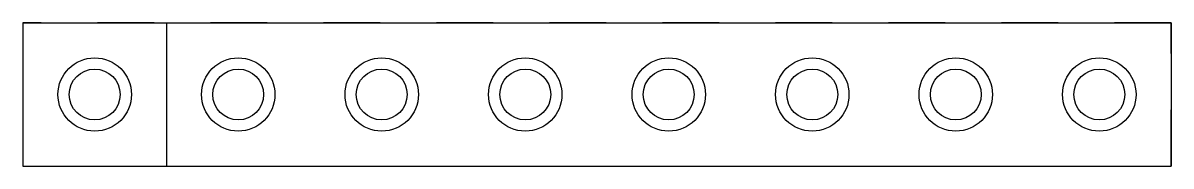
# Model space of a CAD drawing. Extents: x -1.3 to 19.1, y -1.3 to 1.3.
import ezdxf

# ---------------------------------------------------------------- set-up
doc = ezdxf.new("R2010")
doc.units = 0
doc.linetypes.add('虚线', pattern=[2, 1, -1])
for name, color, linetype in [('粗实线层', 7, 'CONTINUOUS'), ('细实线层', 7, 'CONTINUOUS'), ('虚线层', 6, '虚线')]:
    doc.layers.add(name, color=color, linetype=linetype)

msp = doc.modelspace()

# ---------------------------------------------------------------- linework, layer by layer
at = {"layer": '粗实线层'}
for p, q in [((-1.27, 1.27), (-1.27, -1.27)), ((-1.27, 1.27), (19.05, 1.27)), ((1.27, 1.27), (1.27, -1.27)), ((19.05, 1.27), (19.05, -1.27)), ((-1.27, -1.27), (19.05, -1.27))]:
    msp.add_line(p, q, dxfattribs=at)
at = {"layer": '细实线层'}
for centre, radius in [((0, 0), 0.65), ((2.54, 0), 0.65), ((5.08, 0), 0.65), ((7.62, 0), 0.65), ((10.16, 0), 0.65), ((12.7, 0), 0.65), ((15.24, 0), 0.65), ((17.78, 0), 0.65), ((0, 0), 0.45), ((2.54, 0), 0.45), ((5.08, 0), 0.45), ((7.62, 0), 0.45), ((10.16, 0), 0.45), ((12.7, 0), 0.45), ((15.24, 0), 0.45), ((17.78, 0), 0.45)]:
    msp.add_circle(centre, radius, dxfattribs=at)
at = {"layer": '虚线层'}
msp.add_lwpolyline([(-1.27, 1.27), (-1.27, -1.27), (19.05, -1.27), (19.05, 1.27)], close=True, dxfattribs=at)

doc.saveas('drawing.dxf')
